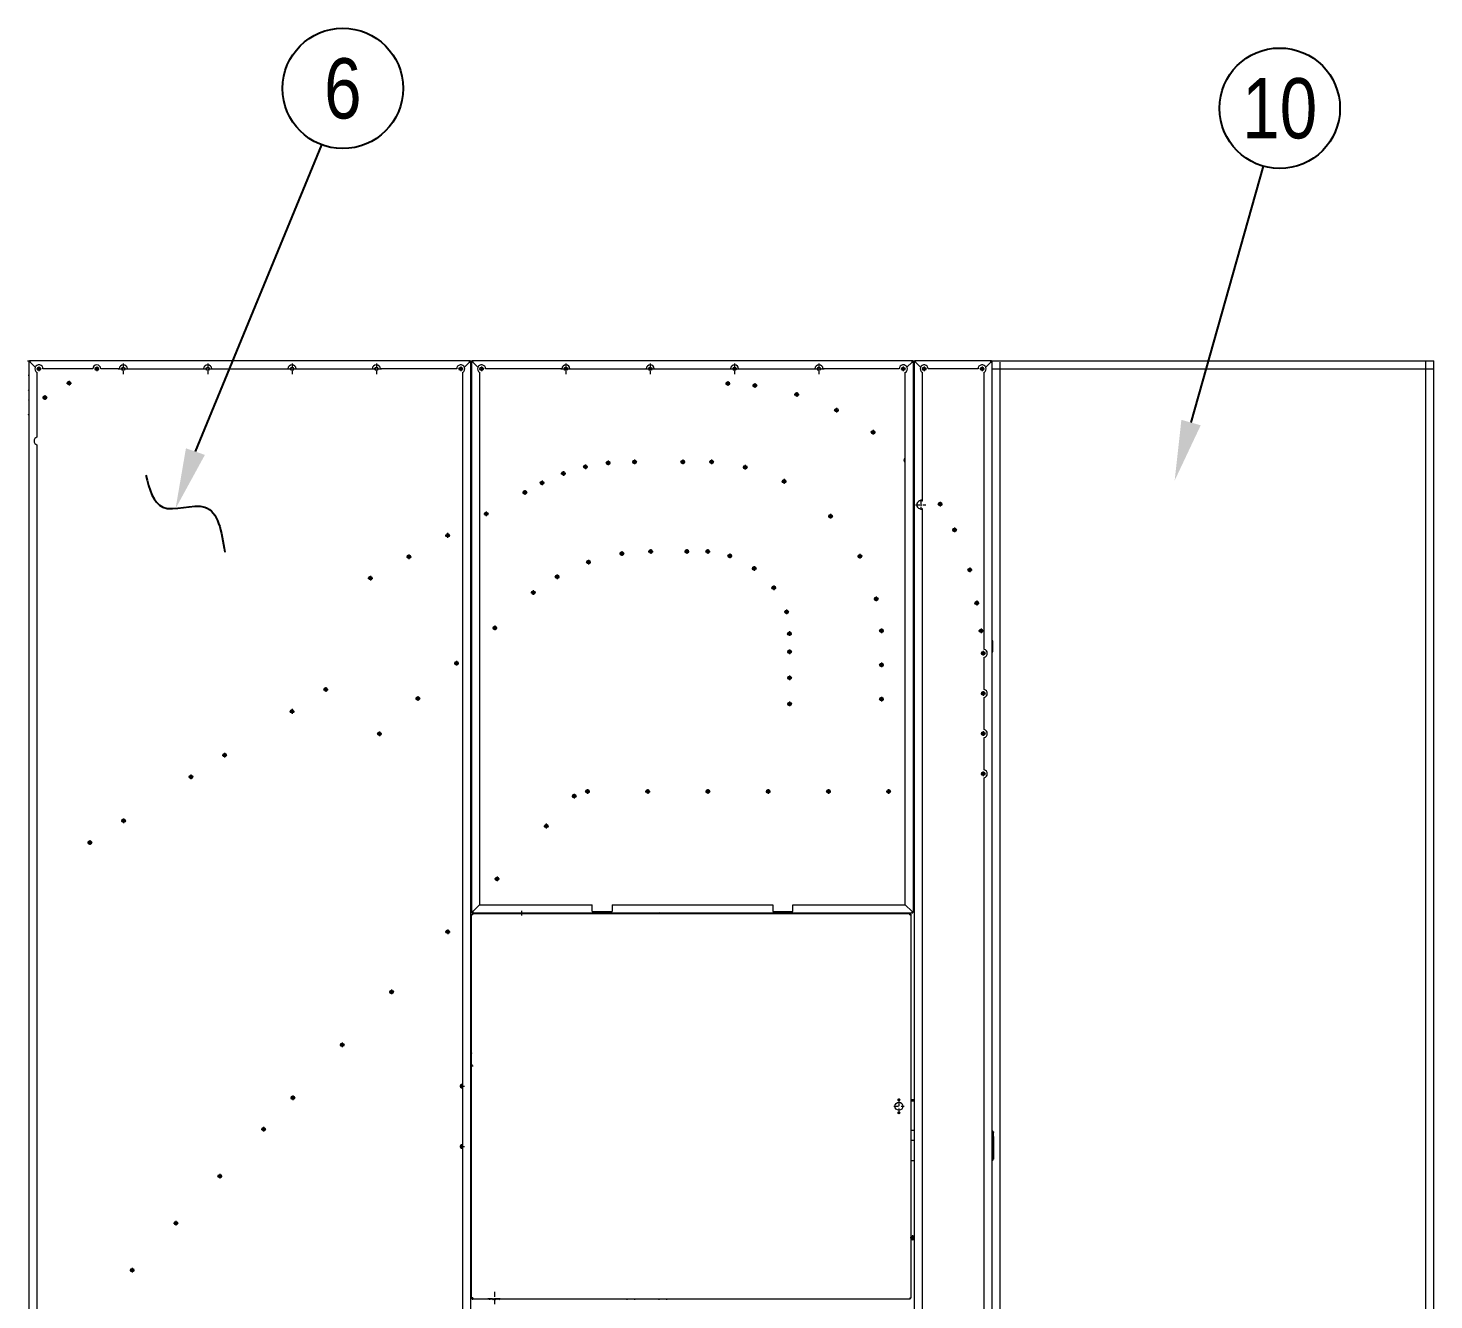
# Model space of a CAD drawing. Header units: millimetres. Extents: x -17070 to 37126, y -291348 to 36053.
# Drawn here: x 20812 to 24312, y 23702 to 26868 of the extents above; entities that cross this region are included whole.
import ezdxf
from ezdxf.enums import TextEntityAlignment as Align

# ---------------------------------------------------------------- set-up
doc = ezdxf.new("R2010")
doc.units = ezdxf.units.MM
doc.linetypes.add('DASHDOT', pattern=[18.5, 12, -3, 0.5, -3])
doc.layers.add('냉각탑_dim', color=1, linetype='Continuous')
doc.layers.add('냉각탑_text', color=3, linetype='Continuous')
doc.styles.get("Standard").update_dxf_attribs({"font": 'arial.ttf'})

# ---------------------------------------------------------------- blocks, each defined once
blk = doc.blocks.new('1')
at = {"color": 7, "lineweight": 20, "ltscale": 0.132499}
blk.add_line((20810.3, 26040.1), (20815.6, 26040.1), dxfattribs=at)
at = {"color": 7, "lineweight": 20, "ltscale": 0.0375}
for p, q in [((20817.1, 26040.1), (20815.6, 26040.1)), ((21912.4, 26040.1), (21910.9, 26040.1)), ((21919.1, 26040.1), (21917.6, 26040.1)), ((23014.4, 26040.1), (23012.9, 26040.1)), ((23021.1, 26040.1), (23019.6, 26040.1)), ((23210.4, 26040.1), (23208.9, 26040.1)), ((20814, 26038.5), (20814, 26037)), ((20815.6, 26037), (20815.6, 26038.5)), ((20815.6, 26038.5), (20817.1, 26038.5)), ((20817.1, 26037), (20817.1, 26038.5)), ((21910.9, 26038.5), (21912.4, 26038.5)), ((21912.4, 26038.5), (21912.4, 26037)), ((21914, 26037), (21914, 26038.5)), ((21916, 26038.5), (21916, 26037)), ((21917.6, 26037), (21917.6, 26038.5)), ((21917.6, 26038.5), (21919.1, 26038.5)), ((21919.1, 26037), (21919.1, 26038.5)), ((23012.9, 26038.5), (23014.4, 26038.5)), ((23014.4, 26038.5), (23014.4, 26037)), ((23016, 26037), (23016, 26038.5)), ((23018, 26038.5), (23018, 26037)), ((23019.6, 26037), (23019.6, 26038.5)), ((23019.6, 26038.5), (23021.1, 26038.5)), ((23021.1, 26037), (23021.1, 26038.5)), ((23208.9, 26038.5), (23210.4, 26038.5)), ((23210.4, 26038.5), (23210.4, 26037)), ((23212, 26037), (23212, 26038.5)), ((21916, 24669.2), (21916, 24667.7)), ((21916, 24662.5), (21916, 24661)), ((21919.1, 24669.2), (21917.6, 24669.2)), ((21917.6, 24667.7), (21917.6, 24669.2)), ((21919.1, 24667.7), (21917.6, 24667.7)), ((21917.6, 24666.1), (21919.1, 24666.1)), ((21917.6, 24664.1), (21919.1, 24664.1)), ((21917.6, 24662.5), (21917.6, 24661)), ((21917.6, 24662.5), (21919.1, 24662.5)), ((21919.1, 24669.2), (21919.1, 24667.7)), ((23008.4, 24664.1), (23006.9, 24664.1)), ((23008.4, 24662.5), (23006.9, 24662.5)), ((23008.4, 24662.5), (23008.4, 24661)), ((23010, 24662.5), (23010, 24661)), ((23012.9, 24669.2), (23014.4, 24669.2)), ((23014.4, 24667.7), (23012.9, 24667.7)), ((23012.9, 24666.1), (23014.4, 24666.1)), ((23014.4, 24669.2), (23014.4, 24667.7)), ((23016, 24667.7), (23016, 24669.2)), ((21916, 23705.7), (21916, 23707.2)), ((21917.6, 23705.7), (21917.6, 23707.2)), ((21917.6, 23705.7), (21919.1, 23705.7)), ((21917.6, 23704.1), (21919.1, 23704.1)), ((23008.4, 23705.7), (23006.9, 23705.7)), ((23008.4, 23704.1), (23006.9, 23704.1)), ((23008.4, 23705.7), (23008.4, 23707.2)), ((23010, 23705.7), (23010, 23707.2))]:
    blk.add_line(p, q, dxfattribs=at)
at = {"color": 7, "lineweight": 20, "ltscale": 0.04}
for p, q in [((20815.6, 26040.1), (20815.6, 26038.5)), ((20817.1, 26040.1), (20817.1, 26038.5)), ((21910.9, 26040.1), (21910.9, 26038.5)), ((21912.4, 26040.1), (21912.4, 26038.5)), ((21917.6, 26040.1), (21917.6, 26038.5)), ((21919.1, 26040.1), (21919.1, 26038.5)), ((23012.9, 26040.1), (23012.9, 26038.5)), ((23014.4, 26040.1), (23014.4, 26038.5)), ((23019.6, 26040.1), (23019.6, 26038.5)), ((23021.1, 26040.1), (23021.1, 26038.5)), ((23208.9, 26040.1), (23208.9, 26038.5)), ((23210.4, 26040.1), (23210.4, 26038.5)), ((20814, 26038.5), (20815.6, 26038.5)), ((20814, 26037), (20815.6, 26037)), ((21914, 26038.5), (21912.4, 26038.5)), ((21914, 26037), (21912.4, 26037)), ((21916, 26038.5), (21917.6, 26038.5)), ((21916, 26037), (21917.6, 26037)), ((23016, 26038.5), (23014.4, 26038.5)), ((23016, 26037), (23014.4, 26037)), ((23018, 26038.5), (23019.6, 26038.5)), ((23018, 26037), (23019.6, 26037)), ((23212, 26038.5), (23210.4, 26038.5)), ((23212, 26037), (23210.4, 26037)), ((23212, 25315.6), (23213.6, 25315.6)), ((21916, 24669.2), (21917.6, 24669.2)), ((21916, 24667.7), (21917.6, 24667.7)), ((21916, 24662.5), (21917.6, 24662.5)), ((21917.6, 24666.1), (21917.6, 24667.7)), ((21917.6, 24664.1), (21917.6, 24662.5)), ((21919.1, 24666.1), (21919.1, 24667.7)), ((23008.4, 24664.1), (23008.4, 24662.5)), ((23010, 24662.5), (23008.4, 24662.5)), ((23012.9, 24666.1), (23012.9, 24667.7)), ((23016, 24669.2), (23014.4, 24669.2)), ((23016, 24667.7), (23014.4, 24667.7)), ((23014.4, 24666.1), (23014.4, 24667.7)), ((21916, 23705.7), (21917.6, 23705.7)), ((21917.6, 23704.1), (21917.6, 23705.7)), ((23008.4, 23704.1), (23008.4, 23705.7)), ((23010, 23705.7), (23008.4, 23705.7))]:
    blk.add_line(p, q, dxfattribs=at)
at = {"color": 7, "lineweight": 20}
for p, q in [((21910.9, 26040.1), (20817.1, 26040.1)), ((23012.9, 26040.1), (21919.1, 26040.1)), ((23208.9, 26040.1), (23021.1, 26040.1)), ((20814, 26037), (20814, 22995.2)), ((20834, 26011.5), (20834, 25850.2)), ((20973, 26020.1), (20849, 26020.1)), ((21039, 26020.1), (20993, 26020.1)), ((21059, 26020.1), (21249, 26020.1)), ((21269, 26020.1), (21459, 26020.1)), ((21479, 26020.1), (21669, 26020.1)), ((21879, 26020.1), (21689, 26020.1)), ((21894, 23012.1), (21894, 26011.5)), ((21914, 22995.2), (21914, 26037)), ((21916, 26037), (21916, 24669.2)), ((21936, 26011.5), (21936, 24686.1)), ((22141, 26020.1), (21951, 26020.1)), ((22161, 26020.1), (22351, 26020.1)), ((22371, 26020.1), (22561, 26020.1)), ((22581, 26020.1), (22771, 26020.1)), ((22981, 26020.1), (22791, 26020.1)), ((22996, 24686.1), (22996, 26011.5)), ((23016, 24669.2), (23016, 26037)), ((23018, 26037), (23018, 22995.2)), ((23038, 26011.5), (23038, 25691)), ((23177, 26020.1), (23053, 26020.1)), ((23192, 25321.8), (23192, 26011.5)), ((23212, 22995.2), (23212, 26037)), ((23232, 22995.2), (23232, 26037)), ((20834, 25831.1), (20834, 23515)), ((23038, 25672.4), (23038, 23012.1)), ((23213.6, 25315.6), (23213.6, 25342.5)), ((23192, 25221.8), (23192, 25302.2)), ((23192, 25121.8), (23192, 25202.2)), ((23192, 25021.8), (23192, 25102.2)), ((23192, 23012.1), (23192, 25002.2)), ((21936, 24686.1), (21919.1, 24669.2)), ((21919.1, 24669.2), (21936, 24686.1)), ((21936, 24686.1), (22216, 24686.1)), ((22266, 24686.1), (22666, 24686.1)), ((22716, 24686.1), (22996, 24686.1)), ((23012.9, 24669.2), (22996, 24686.1)), ((22996, 24686.1), (23012.9, 24669.2)), ((21916, 23707.2), (21916, 24661)), ((21919.1, 24666.1), (23012.9, 24666.1)), ((21919.1, 24664.1), (23006.9, 24664.1)), ((22216, 24669.2), (22266, 24669.2)), ((22666, 24669.2), (22716, 24669.2)), ((23010, 24661), (23010, 23707.2)), ((21916, 24338), (21916, 24431)), ((23212.1, 24120.7), (23212.1, 24052.1)), ((23215.3, 24108.9), (23215.3, 24063.9)), ((21916, 23908), (21916, 24001)), ((23006.9, 23704.1), (21919.1, 23704.1))]:
    blk.add_line(p, q, dxfattribs=at)
at = {"color": 7, "lineweight": 20, "ltscale": 0.0775}
for p, q in [((21910.9, 26037), (21910.9, 26040.1)), ((23012.9, 26037), (23012.9, 26040.1)), ((23208.9, 26037), (23208.9, 26040.1)), ((20817.1, 26037), (20814, 26037)), ((21910.9, 26037), (21914, 26037)), ((21919.1, 26037), (21916, 26037)), ((23012.9, 26037), (23016, 26037)), ((23021.1, 26037), (23018, 26037)), ((23208.9, 26037), (23212, 26037)), ((21919.1, 24661), (21916, 24661)), ((21919.1, 24661), (21919.1, 24664.1)), ((23006.9, 24661), (23006.9, 24664.1)), ((23006.9, 24661), (23010, 24661)), ((23012.9, 24669.2), (23012.9, 24666.1)), ((21919.1, 23707.2), (21916, 23707.2)), ((21919.1, 23707.2), (21919.1, 23704.1)), ((23006.9, 23707.2), (23006.9, 23704.1)), ((23006.9, 23707.2), (23010, 23707.2))]:
    blk.add_line(p, q, dxfattribs=at)
at = {"color": 7, "lineweight": 20, "ltscale": 0.129999}
for p, q in [((21912.4, 26040.1), (21917.6, 26040.1)), ((23014.4, 26040.1), (23019.6, 26040.1))]:
    blk.add_line(p, q, dxfattribs=at)
at = {"color": 0, "lineweight": 20}
for p, q in [((23212, 26040.1), (24312, 26040.1)), ((23212, 26038.5), (23212, 26040.1)), ((24292, 22840.1), (24292, 26040.1)), ((24312, 22840.1), (24312, 26040.1)), ((23212, 26020.1), (24312, 26020.1))]:
    blk.add_line(p, q, dxfattribs=at)
at = {"color": 7, "lineweight": 20, "ltscale": 0.45204}
for p, q in [((20829.8, 26024.2), (20817.1, 26037)), ((20829.8, 26024.2), (20817.1, 26037)), ((21898.1, 26024.2), (21910.9, 26037)), ((21898.1, 26024.2), (21910.9, 26037)), ((21931.8, 26024.2), (21919.1, 26037)), ((21931.8, 26024.2), (21919.1, 26037)), ((23000.1, 26024.2), (23012.9, 26037)), ((23000.1, 26024.2), (23012.9, 26037)), ((23033.8, 26024.2), (23021.1, 26037)), ((23033.8, 26024.2), (23021.1, 26037)), ((23196.1, 26024.2), (23208.9, 26037)), ((23196.1, 26024.2), (23208.9, 26037))]:
    blk.add_line(p, q, dxfattribs=at)
at = {"color": 7, "linetype": 'DASHDOT', "lineweight": 20, "ltscale": 0.292499}
for p, q in [((20833.1, 26020.1), (20844.8, 26020.1)), ((20977.1, 26020.1), (20988.8, 26020.1)), ((21883.1, 26020.1), (21894.8, 26020.1)), ((21935.1, 26020.1), (21946.8, 26020.1)), ((22985.1, 26020.1), (22996.8, 26020.1)), ((23037.1, 26020.1), (23048.8, 26020.1)), ((23181.1, 26020.1), (23192.8, 26020.1)), ((20907.9, 25984.7), (20919.6, 25984.7)), ((20913.8, 25990.5), (20913.8, 25978.8)), ((22548.3, 25983.6), (22560, 25983.6)), ((22554.1, 25989.4), (22554.1, 25977.7)), ((22615.5, 25978.7), (22627.2, 25978.7)), ((22621.4, 25984.6), (22621.4, 25972.9)), ((22719.6, 25956.4), (22731.3, 25956.4)), ((22725.5, 25962.3), (22725.5, 25950.6)), ((22818.6, 25917.2), (22830.3, 25917.2)), ((22824.5, 25923), (22824.5, 25911.3)), ((22915.7, 25868), (22915.7, 25856.3)), ((22909.8, 25862.1), (22921.5, 25862.1)), ((22144.6, 25765.7), (22144.6, 25754)), ((22193.5, 25776.4), (22205.2, 25776.4)), ((22199.4, 25782.3), (22199.4, 25770.6)), ((22250.1, 25786), (22261.8, 25786)), ((22256, 25791.9), (22256, 25780.2)), ((22315.9, 25788.4), (22327.6, 25788.4)), ((22321.8, 25794.3), (22321.8, 25782.6)), ((22435.9, 25788.4), (22447.6, 25788.4)), ((22441.8, 25794.3), (22441.8, 25782.6)), ((22507.9, 25788.4), (22519.6, 25788.4)), ((22513.8, 25794.3), (22513.8, 25782.6)), ((22591.6, 25775.2), (22603.3, 25775.2)), ((22597.5, 25781.1), (22597.5, 25769.4)), ((22085.6, 25736), (22097.3, 25736)), ((22091.5, 25741.9), (22091.5, 25730.2)), ((22688.3, 25740), (22700, 25740)), ((22694.2, 25745.9), (22694.2, 25734.2)), ((22043, 25712.4), (22054.7, 25712.4)), ((22048.9, 25718.3), (22048.9, 25706.6)), ((21946.8, 25659.1), (21958.5, 25659.1)), ((23076.8, 25683.3), (23088.5, 25683.3)), ((23082.6, 25689.2), (23082.6, 25677.5)), ((22803.9, 25653.1), (22815.6, 25653.1)), ((23118.5, 25624.9), (23118.5, 25613.2)), ((21850.6, 25605.6), (21862.3, 25605.6)), ((23112.6, 25619.1), (23124.3, 25619.1)), ((21754.1, 25552.5), (21765.8, 25552.5)), ((21760, 25558.3), (21760, 25546.6)), ((22284.4, 25560.3), (22296.1, 25560.3)), ((22290.3, 25566.2), (22290.3, 25554.5)), ((22356.1, 25565.5), (22367.8, 25565.5)), ((22362, 25571.4), (22362, 25559.7)), ((22446.1, 25565.5), (22457.8, 25565.5)), ((22452, 25571.4), (22452, 25559.7)), ((22498.1, 25565.5), (22509.8, 25565.5)), ((22504, 25571.4), (22504, 25559.7)), ((22552.9, 25554.4), (22564.6, 25554.4)), ((22558.8, 25560.3), (22558.8, 25548.6)), ((22877, 25553.4), (22888.7, 25553.4)), ((22882.9, 25559.3), (22882.9, 25547.6)), ((22201.1, 25539), (22212.8, 25539)), ((22207, 25544.9), (22207, 25533.2)), ((22613.8, 25523.3), (22625.5, 25523.3)), ((22619.7, 25529.2), (22619.7, 25517.5)), ((23150.5, 25519.6), (23162.2, 25519.6)), ((23156.3, 25525.4), (23156.3, 25513.7)), ((21658.1, 25499.1), (21669.8, 25499.1)), ((22123, 25502.5), (22134.7, 25502.5)), ((22128.9, 25508.4), (22128.9, 25496.7)), ((22668.5, 25481.1), (22668.5, 25469.4)), ((22063.8, 25462.9), (22075.5, 25462.9)), ((22069.7, 25468.8), (22069.7, 25457.1)), ((22662.6, 25475.2), (22674.3, 25475.2)), ((22917.6, 25447.4), (22929.3, 25447.4)), ((22923.5, 25453.3), (22923.5, 25441.6)), ((22694.6, 25414.9), (22706.3, 25414.9)), ((22700.5, 25420.8), (22700.5, 25409.1)), ((23168, 25437.1), (23179.7, 25437.1)), ((21968.1, 25375), (21979.8, 25375)), ((21974, 25380.9), (21974, 25369.2)), ((22701.6, 25360.8), (22713.3, 25360.8)), ((22707.5, 25366.7), (22707.5, 25355)), ((22930.5, 25368), (22942.2, 25368)), ((22936.4, 25373.9), (22936.4, 25362.2)), ((23178.5, 25367.9), (23190.2, 25367.9)), ((22701.8, 25315.8), (22713.5, 25315.8)), ((22707.7, 25321.7), (22707.7, 25310)), ((23184.1, 25312), (23195.8, 25312)), ((23190, 25317.9), (23190, 25306.2)), ((21872.6, 25287.2), (21884.3, 25287.2)), ((21878.5, 25293.1), (21878.5, 25281.4)), ((22930.5, 25283), (22942.2, 25283)), ((22936.4, 25288.9), (22936.4, 25277.2)), ((22701.8, 25250.8), (22713.5, 25250.8)), ((22707.7, 25256.7), (22707.7, 25245)), ((21552.9, 25227.8), (21552.9, 25216.1)), ((21782.5, 25205.3), (21782.5, 25193.6)), ((22936.4, 25203.9), (22936.4, 25192.2)), ((23184.1, 25212), (23195.8, 25212)), ((23190, 25217.9), (23190, 25206.2)), ((21469, 25173.3), (21469, 25161.6)), ((21776.6, 25199.4), (21788.3, 25199.4)), ((22701.8, 25185.8), (22713.5, 25185.8)), ((22707.7, 25191.7), (22707.7, 25180)), ((22930.5, 25198), (22942.2, 25198)), ((21680.6, 25111.6), (21692.3, 25111.6)), ((21686.5, 25117.4), (21686.5, 25105.7)), ((23184.1, 25112), (23195.8, 25112)), ((23190, 25117.9), (23190, 25106.2)), ((21301.3, 25064.4), (21301.3, 25052.7)), ((21295.4, 25058.5), (21307.1, 25058.5)), ((21211.6, 25004), (21223.3, 25004)), ((23184.1, 25012), (23195.8, 25012)), ((23190, 25017.9), (23190, 25006.2)), ((22165.8, 24956.5), (22177.5, 24956.5)), ((22171.7, 24962.4), (22171.7, 24950.7)), ((22198.6, 24968.1), (22210.3, 24968.1)), ((22348.6, 24968.1), (22360.3, 24968.1)), ((22498.6, 24968.1), (22510.3, 24968.1)), ((22648.6, 24968.1), (22660.3, 24968.1)), ((22798.6, 24968.1), (22810.3, 24968.1)), ((22948.6, 24968.1), (22960.3, 24968.1)), ((21043.8, 24895.1), (21055.5, 24895.1)), ((21049.7, 24901), (21049.7, 24889.3)), ((22102.1, 24887.8), (22102.1, 24876.1)), ((20960, 24840.7), (20971.7, 24840.7)), ((20965.8, 24846.5), (20965.8, 24834.8)), ((21973.5, 24750.3), (21985.2, 24750.3)), ((22034.2, 24665.1), (22045.9, 24665.1)), ((22040.1, 24671), (22040.1, 24659.3)), ((21856.6, 24624.5), (21856.6, 24612.8)), ((21710.9, 24468.7), (21722.6, 24468.7)), ((21588.2, 24337.1), (21599.9, 24337.1)), ((21594, 24342.9), (21594, 24331.2)), ((21886.5, 24234.1), (21898.2, 24234.1)), ((21892.4, 24240), (21892.4, 24228.3)), ((21471.3, 24211.3), (21471.3, 24199.6)), ((21398.3, 24133), (21398.3, 24121.3)), ((21886.5, 24084.1), (21898.2, 24084.1)), ((21892.4, 24090), (21892.4, 24078.3)), ((21283.3, 24010.1), (21295, 24010.1)), ((21289.2, 24016), (21289.2, 24004.3)), ((21174.2, 23893.1), (21185.9, 23893.1)), ((21180.1, 23899), (21180.1, 23887.3)), ((23008, 23857.7), (23019.7, 23857.7)), ((23013.9, 23863.6), (23013.9, 23851.9)), ((21065.1, 23776.1), (21076.8, 23776.1)), ((21071, 23782), (21071, 23770.3))]:
    blk.add_line(p, q, dxfattribs=at)
at = {"color": 7, "linetype": 'DASHDOT', "lineweight": 20, "ltscale": 0.292505}
for p, q in [((20839, 26026), (20839, 26014.3)), ((20983, 26026), (20983, 26014.3)), ((21889, 26026), (21889, 26014.3)), ((21941, 26026), (21941, 26014.3)), ((22991, 26026), (22991, 26014.3)), ((23043, 26026), (23043, 26014.3)), ((23187, 26026), (23187, 26014.3)), ((20853.7, 25954.5), (20853.7, 25942.8)), ((22138.7, 25759.8), (22150.4, 25759.8)), ((21952.7, 25665), (21952.7, 25653.3)), ((22809.8, 25659), (22809.8, 25647.3)), ((21856.5, 25611.5), (21856.5, 25599.8)), ((21664, 25505), (21664, 25493.3)), ((23173.8, 25443), (23173.8, 25431.3)), ((23184.4, 25373.8), (23184.4, 25362.1)), ((21217.4, 25009.9), (21217.4, 24998.2)), ((22204.5, 24974), (22204.5, 24962.3)), ((22354.5, 24974), (22354.5, 24962.3)), ((22504.5, 24974), (22504.5, 24962.3)), ((22654.5, 24974), (22654.5, 24962.3)), ((22804.5, 24974), (22804.5, 24962.3)), ((22954.5, 24974), (22954.5, 24962.3)), ((22096.2, 24881.9), (22107.9, 24881.9)), ((21850.7, 24618.6), (21862.4, 24618.6))]:
    blk.add_line(p, q, dxfattribs=at)
at = {"color": 7, "linetype": 'DASHDOT', "lineweight": 20}
for p, q in [((21036, 26020.1), (21062, 26020.1)), ((21049, 26033.1), (21049, 26007.1)), ((21246, 26020.1), (21272, 26020.1)), ((21259, 26033.1), (21259, 26007.1)), ((21456, 26020.1), (21482, 26020.1)), ((21469, 26033.1), (21469, 26007.1)), ((21666, 26020.1), (21692, 26020.1)), ((21679, 26033.1), (21679, 26007.1)), ((22138, 26020.1), (22164, 26020.1)), ((22151, 26033.1), (22151, 26007.1)), ((22348, 26020.1), (22374, 26020.1)), ((22361, 26033.1), (22361, 26007.1)), ((22558, 26020.1), (22584, 26020.1)), ((22571, 26033.1), (22571, 26007.1)), ((22768, 26020.1), (22794, 26020.1)), ((22781, 26033.1), (22781, 26007.1)), ((23034.3, 25694.7), (23034.3, 25668.7)), ((23021.3, 25681.7), (23047.3, 25681.7)), ((22980, 24197.1), (22980, 24171.1)), ((22967, 24184.1), (22993, 24184.1)), ((21956.5, 23705.6), (21989, 23705.6)), ((21972.8, 23721.8), (21972.8, 23689.3))]:
    blk.add_line(p, q, dxfattribs=at)
at = {"color": 7, "lineweight": 20, "ltscale": 0.141421}
for p, q in [((22148.1, 26021.1), (22153.8, 26021.1)), ((22358.1, 26021.1), (22363.8, 26021.1))]:
    blk.add_line(p, q, dxfattribs=at)
at = {"color": 7, "lineweight": 20, "ltscale": 0.10198}
blk.add_line((22568.8, 26022.2), (22568.8, 26018.1), dxfattribs=at)
at = {"color": 7, "lineweight": 20, "ltscale": 0.149666}
blk.add_line((22570.8, 26023.1), (22570.8, 26017.1), dxfattribs=at)
at = {"color": 7, "lineweight": 20, "ltscale": 0.05}
for p, q in [((20814, 26003.2), (20812, 26003.2)), ((20814, 26003.2), (20812, 26003.2)), ((21914, 25998.6), (21916, 25998.6)), ((21914, 25998.6), (21916, 25998.6)), ((21916, 25995), (21914, 25995)), ((23016, 26000.1), (23018, 26000.1)), ((23016, 25185.3), (23018, 25185.3)), ((23018, 25039.1), (23016, 25039.1)), ((23016, 24990.7), (23018, 24990.7)), ((23016, 24989.1), (23018, 24989.1)), ((23016, 24947.1), (23018, 24947.1)), ((23016, 24947.1), (23018, 24947.1)), ((23016, 24933.7), (23018, 24933.7)), ((23018, 24920.3), (23016, 24920.3)), ((23018, 24918.7), (23016, 24918.7)), ((23016, 24833.7), (23018, 24833.7)), ((23018, 24820.3), (23016, 24820.3)), ((23018, 24818.7), (23016, 24818.7)), ((23018, 24817.1), (23016, 24817.1)), ((23018, 24814.1), (23016, 24814.1)), ((23018, 24799.1), (23016, 24799.1)), ((23018, 24729.1), (23016, 24729.1)), ((23016, 24714.1), (23018, 24714.1)), ((21916, 24123.9), (21914, 24123.9)), ((21916, 24098.9), (21914, 24098.9)), ((21914, 24048.9), (21916, 24048.9)), ((22302.2, 23704.1), (22302.2, 23702.1)), ((22322.2, 23702.1), (22322.2, 23704.1)), ((22382.2, 23704.1), (22382.2, 23702.1)), ((22402.2, 23702.1), (22402.2, 23704.1))]:
    blk.add_line(p, q, dxfattribs=at)
at = {"color": 7, "lineweight": 20, "ltscale": 0.049991}
blk.add_line((21916, 25993.4), (21914, 25993.4), dxfattribs=at)
at = {"color": 7, "lineweight": 20, "ltscale": 0.05832}
for p, q in [((20812, 25966.3), (20814, 25967.5)), ((20814, 25942.3), (20812, 25941.1)), ((20812, 25906.1), (20814, 25907.3))]:
    blk.add_line(p, q, dxfattribs=at)
at = {"color": 7, "linetype": 'DASHDOT', "lineweight": 20, "ltscale": 0.292502}
for p, q in [((20847.9, 25948.6), (20859.6, 25948.6)), ((21547, 25221.9), (21558.7, 25221.9)), ((21463.2, 25167.4), (21474.9, 25167.4)), ((21979.4, 24756.2), (21979.4, 24744.5)), ((21716.8, 24474.6), (21716.8, 24462.9)), ((21465.4, 24205.4), (21477.1, 24205.4)), ((21392.4, 24127.1), (21404.1, 24127.1))]:
    blk.add_line(p, q, dxfattribs=at)
at = {"color": 7, "lineweight": 20, "ltscale": 0.068642}
for p, q in [((23016, 25801.9), (23018, 25800)), ((23018, 25745.1), (23016, 25747)), ((23016, 25747), (23018, 25745.1))]:
    blk.add_line(p, q, dxfattribs=at)
at = {"color": 7, "linetype": 'DASHDOT', "lineweight": 20, "ltscale": 0.195001}
for p, q in [((22144.6, 25763.8), (22144.6, 25756)), ((22195.5, 25776.5), (22203.3, 25776.5)), ((22199.4, 25780.4), (22199.4, 25772.6)), ((22252.1, 25786.1), (22259.9, 25786.1)), ((22317.8, 25788.4), (22325.6, 25788.4)), ((22321.7, 25792.3), (22321.7, 25784.5)), ((22437.8, 25788.4), (22445.6, 25788.4)), ((22441.7, 25792.3), (22441.7, 25784.5)), ((22509.8, 25788.4), (22517.6, 25788.4)), ((22513.7, 25792.3), (22513.7, 25784.5)), ((22593.6, 25775.2), (22601.4, 25775.2)), ((22597.5, 25779.1), (22597.5, 25771.3)), ((22087.6, 25736), (22095.4, 25736)), ((22091.5, 25739.9), (22091.5, 25732.1)), ((22140.7, 25759.9), (22148.5, 25759.9)), ((22690.3, 25740.1), (22698.1, 25740.1)), ((22694.2, 25744), (22694.2, 25736.2)), ((22045, 25712.5), (22052.8, 25712.5)), ((21948.8, 25659.1), (21956.6, 25659.1)), ((21952.7, 25663), (21952.7, 25655.2)), ((22809.7, 25657), (22809.7, 25649.2)), ((22805.8, 25653.1), (22813.6, 25653.1)), ((21856.5, 25609.7), (21856.5, 25601.9)), ((21756.4, 25552.5), (21764.2, 25552.5)), ((21760.3, 25556.4), (21760.3, 25548.6)), ((22286, 25560.4), (22293.8, 25560.4)), ((22289.9, 25564.3), (22289.9, 25556.5)), ((22357.6, 25565.6), (22365.4, 25565.6)), ((22361.5, 25569.5), (22361.5, 25561.7)), ((22447.6, 25565.6), (22455.4, 25565.6)), ((22451.5, 25569.5), (22451.5, 25561.7)), ((22499.6, 25565.6), (22507.4, 25565.6)), ((22503.5, 25569.5), (22503.5, 25561.7)), ((22554.5, 25554.4), (22562.3, 25554.4)), ((22558.4, 25558.3), (22558.4, 25550.5)), ((22879, 25553.5), (22886.8, 25553.5)), ((22882.9, 25557.4), (22882.9, 25549.6)), ((22202.5, 25539.1), (22210.3, 25539.1)), ((22206.4, 25543), (22206.4, 25535.2)), ((22615.5, 25523.3), (22623.3, 25523.3)), ((22619.4, 25527.2), (22619.4, 25519.4)), ((21660.2, 25499.1), (21668, 25499.1)), ((21664.1, 25503), (21664.1, 25495.2)), ((22124.7, 25502.5), (22132.5, 25502.5)), ((22066, 25462.9), (22073.8, 25462.9)), ((22069.9, 25466.8), (22069.9, 25459)), ((22664.3, 25475.3), (22672.1, 25475.3)), ((22668.2, 25479.2), (22668.2, 25471.4)), ((22923.5, 25451.4), (22923.5, 25443.6)), ((22696.1, 25414.9), (22703.9, 25414.9)), ((22700, 25418.8), (22700, 25411)), ((21970.1, 25375.1), (21977.9, 25375.1)), ((21974, 25379), (21974, 25371.2)), ((22703.2, 25360.8), (22711, 25360.8)), ((22707.1, 25364.7), (22707.1, 25356.9)), ((22932.5, 25368), (22940.3, 25368)), ((22936.4, 25371.9), (22936.4, 25364.1)), ((22707.4, 25319.7), (22707.4, 25311.9)), ((21878.2, 25291.1), (21878.2, 25283.3)), ((22932.5, 25283), (22940.3, 25283)), ((22936.4, 25286.9), (22936.4, 25279.1)), ((22707.4, 25254.7), (22707.4, 25246.9)), ((21782.3, 25203.3), (21782.3, 25195.5)), ((22936.4, 25201.9), (22936.4, 25194.1)), ((21778.4, 25199.4), (21786.2, 25199.4)), ((22707.4, 25189.7), (22707.4, 25181.9)), ((22932.5, 25198), (22940.3, 25198)), ((21682.6, 25111.6), (21690.4, 25111.6)), ((21686.5, 25115.5), (21686.5, 25107.7)), ((22167.8, 24956.5), (22175.6, 24956.5)), ((22171.7, 24960.4), (22171.7, 24952.6)), ((22200.5, 24968.1), (22208.3, 24968.1)), ((22350.5, 24968.1), (22358.3, 24968.1)), ((22500.5, 24968.1), (22508.3, 24968.1)), ((22650.5, 24968.1), (22658.3, 24968.1)), ((22800.5, 24968.1), (22808.3, 24968.1)), ((22950.5, 24968.1), (22958.3, 24968.1)), ((22098.2, 24881.9), (22106, 24881.9)), ((21975.4, 24750.3), (21983.2, 24750.3)), ((21979.3, 24754.2), (21979.3, 24746.4)), ((22040.1, 24669), (22040.1, 24661.2)), ((21852.7, 24618.6), (21860.5, 24618.6)), ((21856.6, 24622.5), (21856.6, 24614.7)), ((21716.8, 24472.6), (21716.8, 24464.8)), ((21467.4, 24205.4), (21475.2, 24205.4)), ((21471.3, 24209.3), (21471.3, 24201.5)), ((23010, 23856.1), (23017.8, 23856.1)), ((23013.9, 23860), (23013.9, 23852.2)), ((21067, 23776.1), (21074.8, 23776.1))]:
    blk.add_line(p, q, dxfattribs=at)
at = {"color": 7, "linetype": 'DASHDOT', "lineweight": 20, "ltscale": 0.194995}
for p, q in [((22256, 25790), (22256, 25782.2)), ((22048.9, 25716.4), (22048.9, 25708.6)), ((21852.6, 25605.8), (21860.4, 25605.8)), ((22128.6, 25506.4), (22128.6, 25498.6)), ((22919.6, 25447.5), (22927.4, 25447.5)), ((22703.5, 25315.8), (22711.3, 25315.8)), ((21874.3, 25287.2), (21882.1, 25287.2)), ((22703.5, 25250.8), (22711.3, 25250.8)), ((22703.5, 25185.8), (22711.3, 25185.8)), ((22204.4, 24972), (22204.4, 24964.2)), ((22354.4, 24972), (22354.4, 24964.2)), ((22504.4, 24972), (22504.4, 24964.2)), ((22654.4, 24972), (22654.4, 24964.2)), ((22804.4, 24972), (22804.4, 24964.2)), ((22954.4, 24972), (22954.4, 24964.2)), ((22102.1, 24885.8), (22102.1, 24878)), ((22036.2, 24665.1), (22044, 24665.1)), ((21712.9, 24468.7), (21720.7, 24468.7))]:
    blk.add_line(p, q, dxfattribs=at)
at = {"color": 7, "lineweight": 20, "ltscale": 0.057168}
for p, q in [((21916, 25661.6), (21914, 25660.5)), ((21916, 25615.9), (21914, 25614.8))]:
    blk.add_line(p, q, dxfattribs=at)
at = {"color": 7, "lineweight": 20, "ltscale": 0.067816}
blk.add_line((21914, 25347.1), (21916, 25349), dxfattribs=at)
at = {"color": 7, "lineweight": 20, "ltscale": 0.067817}
blk.add_line((21914, 25292.9), (21916, 25294.7), dxfattribs=at)
at = {"color": 7, "lineweight": 20, "ltscale": 0.148096}
blk.add_line((22704.4, 25185.3), (22710.3, 25185.3), dxfattribs=at)
at = {"color": 7, "lineweight": 20, "ltscale": 0.146137}
blk.add_line((22704.4, 25185.1), (22710.3, 25185.1), dxfattribs=at)
at = {"color": 7, "lineweight": 20, "ltscale": 0.073313}
blk.add_line((21916, 24713.1), (21914, 24711), dxfattribs=at)
at = {"color": 7, "lineweight": 20, "ltscale": 0.4225}
for p, q in [((22216, 24669.2), (22216, 24686.1)), ((22266, 24686.1), (22266, 24669.2)), ((22666, 24686.1), (22666, 24669.2)), ((22716, 24669.2), (22716, 24686.1))]:
    blk.add_line(p, q, dxfattribs=at)
at = {"color": 7, "lineweight": 20, "ltscale": 0.073314}
blk.add_line((21914, 24649.4), (21916, 24651.5), dxfattribs=at)
at = {"color": 7, "lineweight": 20, "ltscale": 0.068366}
blk.add_line((21927.7, 24664.1), (21929.6, 24666.1), dxfattribs=at)
at = {"color": 7, "lineweight": 20, "ltscale": 0.062607}
for p, q in [((21991.7, 24664.1), (21993.2, 24666.1)), ((22085.4, 24664.1), (22086.9, 24666.1)), ((22089.4, 24664.1), (22090.9, 24666.1))]:
    blk.add_line(p, q, dxfattribs=at)
at = {"color": 7, "lineweight": 20, "ltscale": 0.083082}
for p, q in [((21914, 24560.9), (21916, 24563.6)), ((21914, 24436.6), (21916, 24439.3)), ((21914, 24431.3), (21916, 24434))]:
    blk.add_line(p, q, dxfattribs=at)
at = {"color": 7, "linetype": 'DASHDOT', "lineweight": 20, "ltscale": 0.1625}
for p, q in [((21913.3, 24284.6), (21919.8, 24284.6)), ((21916.5, 24287.8), (21916.5, 24281.3))]:
    blk.add_line(p, q, dxfattribs=at)
at = {"color": 7, "linetype": 'DASHDOT', "lineweight": 20, "ltscale": 0.146246}
for p, q in [((22977, 24200.3), (22982.9, 24200.3)), ((22977, 24167.9), (22982.9, 24167.9))]:
    blk.add_line(p, q, dxfattribs=at)
at = {"color": 7, "lineweight": 20, "ltscale": 0.1125}
blk.add_line((22982.2, 24200.3), (22977.7, 24200.3), dxfattribs=at)
at = {"color": 7, "lineweight": 20, "ltscale": 0.07908}
blk.add_line((22981.5, 24198.7), (22978.4, 24198.7), dxfattribs=at)
blk.add_line((22981.5, 24198.7), (22978.4, 24198.7), dxfattribs=at)
at = {"color": 7, "linetype": 'DASHDOT', "lineweight": 20, "ltscale": 0.146249}
for p, q in [((22980, 24203.3), (22980, 24197.4)), ((22980, 24170.9), (22980, 24165))]:
    blk.add_line(p, q, dxfattribs=at)
at = {"color": 7, "lineweight": 20, "ltscale": 0.2}
for p, q in [((23018, 24200.3), (23010, 24200.3)), ((23018, 24198.7), (23010, 24198.7)), ((23018, 24198.7), (23010, 24198.7)), ((23018, 24197.1), (23010, 24197.1)), ((23018, 24123.9), (23010, 24123.9)), ((23018, 24098.9), (23010, 24098.9)), ((23010, 24048.9), (23018, 24048.9))]:
    blk.add_line(p, q, dxfattribs=at)
at = {"color": 7, "linetype": 'DASHDOT', "lineweight": 20, "ltscale": 0.194998}
for p, q in [((21394.4, 24127.2), (21402.2, 24127.2)), ((21398.3, 24131.1), (21398.3, 24123.3)), ((21285.3, 24010.2), (21293.1, 24010.2)), ((21289.2, 24014.1), (21289.2, 24006.3)), ((21176.1, 23893.1), (21183.9, 23893.1)), ((21180, 23897), (21180, 23889.2)), ((21070.9, 23780), (21070.9, 23772.2))]:
    blk.add_line(p, q, dxfattribs=at)
at = {"color": 7, "lineweight": 20, "ltscale": 0.002451}
for p, q in [((23212, 24123.9), (23212.1, 24123.9)), ((23212.1, 24048.9), (23212, 24048.9))]:
    blk.add_line(p, q, dxfattribs=at)
at = {"color": 7, "lineweight": 20, "ltscale": 0.002492}
for p, q in [((23212, 24120.7), (23212.1, 24120.7)), ((23212.1, 24052.1), (23212, 24052.1))]:
    blk.add_line(p, q, dxfattribs=at)
at = {"color": 7, "lineweight": 20, "ltscale": 0.01}
for p, q in [((23212.1, 24123.5), (23212.1, 24123.9)), ((23214.9, 24120.7), (23215.3, 24120.7)), ((23212.1, 24049.3), (23212.1, 24048.9)), ((23214.9, 24052.1), (23215.3, 24052.1))]:
    blk.add_line(p, q, dxfattribs=at)
at = {"color": 7, "lineweight": 20, "ltscale": 0.04835}
blk.add_line((23215.3, 24120.7), (23215.3, 24118.8), dxfattribs=at)
at = {"color": 7, "lineweight": 20, "ltscale": 0.245}
for p, q in [((23215.3, 24108.9), (23215.3, 24118.7)), ((23215.3, 24063.9), (23215.3, 24054.1))]:
    blk.add_line(p, q, dxfattribs=at)
at = {"color": 7, "lineweight": 20, "ltscale": 0.08}
for p, q in [((23215.3, 24108.9), (23212.1, 24108.9)), ((23215.3, 24063.9), (23212.1, 24063.9))]:
    blk.add_line(p, q, dxfattribs=at)
at = {"color": 7, "lineweight": 20, "ltscale": 0.048372}
blk.add_line((23215.3, 24054.1), (23215.3, 24052.1), dxfattribs=at)
at = {"color": 7, "lineweight": 20, "ltscale": 0.1}
for p, q in [((21916, 23822.4), (21914, 23825.8)), ((21916, 23816), (21914, 23819.4))]:
    blk.add_line(p, q, dxfattribs=at)
at = {"color": 7, "lineweight": 20, "ltscale": 0.057735}
for p, q in [((21981.7, 23702.1), (21980.5, 23704.1)), ((21985.4, 23702.1), (21984.2, 23704.1))]:
    blk.add_line(p, q, dxfattribs=at)
at = {"color": 7, "lineweight": 20}
for centre, radius in [((20839, 26020.1), 4.5), ((20839, 26020.1), 3), ((20983, 26020.1), 4.5), ((20983, 26020.1), 3), ((21049, 26020.1), 4.5), ((21049, 26020.1), 3), ((21259, 26020.1), 4.5), ((21259, 26020.1), 3), ((21469, 26020.1), 4.5), ((21469, 26020.1), 3), ((21679, 26020.1), 4.5), ((21679, 26020.1), 3), ((21889, 26020.1), 4.5), ((21889, 26020.1), 3), ((21941, 26020.1), 4.5), ((21941, 26020.1), 3), ((22151, 26020.1), 4.5), ((22151, 26020.1), 3), ((22361, 26020.1), 4.5), ((22361, 26020.1), 3), ((22571, 26020.1), 4.5), ((22571, 26020.1), 3), ((22781, 26020.1), 4.5), ((22781, 26020.1), 3), ((22991, 26020.1), 4.5), ((22991, 26020.1), 3), ((23043, 26020.1), 4.5), ((23043, 26020.1), 3), ((23187, 26020.1), 4.5), ((23187, 26020.1), 3), ((20913.8, 25984.7), 4.5), ((20913.8, 25984.7), 3), ((22554.1, 25983.6), 4.5), ((22554.1, 25983.6), 3), ((22621.4, 25978.7), 4.5), ((22621.4, 25978.7), 3), ((20853.7, 25948.6), 4.5), ((20853.7, 25948.6), 3), ((22725.5, 25956.4), 4.5), ((22725.5, 25956.4), 3), ((22824.5, 25917.2), 4.5), ((22824.5, 25917.2), 3), ((22915.7, 25862.1), 4.5), ((22915.7, 25862.1), 3), ((22144.6, 25759.8), 4.5), ((22144.6, 25759.9), 3), ((22199.4, 25776.4), 4.5), ((22199.4, 25776.5), 3), ((22256, 25786), 4.5), ((22256, 25786.1), 3), ((22321.8, 25788.4), 4.5), ((22321.7, 25788.4), 3), ((22441.8, 25788.4), 4.5), ((22441.7, 25788.4), 3), ((22513.8, 25788.4), 4.5), ((22513.7, 25788.4), 3), ((22597.5, 25775.2), 4.5), ((22597.5, 25775.2), 3), ((22091.5, 25736), 4.5), ((22091.5, 25736), 3), ((22694.2, 25740), 4.5), ((22694.2, 25740.1), 3), ((22048.9, 25712.4), 4.5), ((22048.9, 25712.5), 3), ((21952.7, 25659.1), 4.5), ((21952.7, 25659.1), 3), ((22809.8, 25653.1), 4.5), ((22809.7, 25653.1), 3), ((23082.6, 25683.3), 4.5), ((23082.6, 25683.3), 3), ((23118.5, 25619.1), 4.5), ((23118.5, 25619.1), 3), ((21856.5, 25605.6), 4.5), ((21856.5, 25605.8), 3), ((21760, 25552.5), 4.5), ((21760.3, 25552.5), 3), ((22290.3, 25560.3), 4.5), ((22289.9, 25560.4), 3), ((22362, 25565.5), 4.5), ((22361.5, 25565.6), 3), ((22452, 25565.5), 4.5), ((22451.5, 25565.6), 3), ((22504, 25565.5), 4.5), ((22503.5, 25565.6), 3), ((22558.8, 25554.4), 4.5), ((22558.4, 25554.4), 3), ((22882.9, 25553.4), 4.5), ((22882.9, 25553.5), 3), ((22207, 25539), 4.5), ((22206.4, 25539.1), 3), ((22619.7, 25523.3), 4.5), ((22619.4, 25523.3), 3), ((23156.3, 25519.6), 4.5), ((23156.3, 25519.6), 3), ((21664, 25499.1), 4.5), ((21664.1, 25499.1), 3), ((22128.9, 25502.5), 4.5), ((22128.6, 25502.5), 3), ((22069.7, 25462.9), 4.5), ((22069.9, 25462.9), 3), ((22668.5, 25475.2), 4.5), ((22668.2, 25475.3), 3), ((22923.5, 25447.4), 4.5), ((22923.5, 25447.5), 3), ((22700.5, 25414.9), 4.5), ((22700, 25414.9), 3), ((23173.8, 25437.1), 4.5), ((23173.8, 25437.1), 3), ((21974, 25375), 4.5), ((21974, 25375.1), 3), ((22707.5, 25360.8), 4.5), ((22707.1, 25360.8), 3), ((22936.4, 25368), 4.5), ((22936.4, 25368), 3), ((23184.4, 25367.9), 4.5), ((23184.4, 25367.9), 3), ((22707.7, 25315.8), 4.5), ((22707.4, 25315.8), 3), ((23190, 25312), 4.5), ((23190, 25312), 3), ((21878.5, 25287.2), 4.5), ((21878.2, 25287.2), 3), ((22936.4, 25283), 4.5), ((22936.4, 25283), 3), ((22707.7, 25250.8), 4.5), ((22707.4, 25250.8), 3), ((21552.9, 25221.9), 4.5), ((21552.9, 25221.9), 3), ((21782.5, 25199.4), 4.5), ((21782.3, 25199.4), 3), ((22936.4, 25198), 4.5), ((22936.4, 25198), 3), ((23190, 25212), 4.5), ((23190, 25212), 3), ((21469, 25167.4), 4.5), ((21469, 25167.4), 3), ((22707.7, 25185.8), 4.5), ((22707.4, 25185.8), 3), ((21686.5, 25111.6), 4.5), ((21686.5, 25111.6), 3), ((23190, 25112), 4.5), ((23190, 25112), 3), ((21301.3, 25058.5), 4.5), ((21301.3, 25058.5), 3), ((21217.4, 25004), 4.5), ((21217.4, 25004), 3), ((23190, 25012), 4.5), ((23190, 25012), 3), ((22171.7, 24956.5), 4.5), ((22171.7, 24956.5), 3), ((22204.5, 24968.1), 4.5), ((22204.4, 24968.1), 3), ((22354.5, 24968.1), 4.5), ((22354.4, 24968.1), 3), ((22504.5, 24968.1), 4.5), ((22504.4, 24968.1), 3), ((22654.5, 24968.1), 4.5), ((22654.4, 24968.1), 3), ((22804.5, 24968.1), 4.5), ((22804.4, 24968.1), 3), ((22954.5, 24968.1), 4.5), ((22954.4, 24968.1), 3), ((21049.7, 24895.1), 4.5), ((21049.7, 24895.1), 3), ((22102.1, 24881.9), 4.5), ((22102.1, 24881.9), 3), ((20965.8, 24840.7), 4.5), ((20965.8, 24840.7), 3), ((21979.4, 24750.3), 4.5), ((21979.3, 24750.3), 3), ((21856.6, 24618.6), 4.5), ((21856.6, 24618.6), 3), ((21716.8, 24468.7), 4.5), ((21716.8, 24468.7), 3), ((21594, 24337.1), 4.5), ((21594, 24337.1), 3), ((21471.3, 24205.4), 4.5), ((21471.3, 24205.4), 3), ((22980, 24184.1), 10), ((22980, 24200.3), 2.25), ((22980, 24167.9), 2.25), ((21398.3, 24127.1), 4.5), ((21398.3, 24127.2), 3), ((21289.2, 24010.1), 4.5), ((21289.2, 24010.2), 3), ((21180.1, 23893.1), 4.5), ((21180, 23893.1), 3), ((23013.9, 23856.1), 3), ((21071, 23776.1), 4.5), ((21070.9, 23776.1), 3)]:
    blk.add_circle(centre, radius, dxfattribs=at)
for centre, radius, start, end in [((20839, 26020.1), 10, 0, 240), ((20983, 26020.1), 10, 0.0003, 179.9997), ((21049, 26020.1), 10, 0, 180), ((21259, 26020.1), 10, 0, 180), ((21469, 26020.1), 10, 0, 180), ((21679, 26020.1), 10, 0, 180), ((21889, 26020.1), 10, 300, 180), ((21941, 26020.1), 10, 0, 240), ((22151, 26020.1), 10, 0, 180), ((22361, 26020.1), 10, 0, 180), ((22571, 26020.1), 10, 0, 180), ((22781, 26020.1), 10, 0, 180), ((22991, 26020.1), 10, 300, 180), ((23043, 26020.1), 10, 0, 240), ((23187, 26020.1), 10, 300, 180), ((23208.9, 26037), 1.5, 0, 90), ((23208.9, 26037), 3.1, 28.9393, 61.0608), ((20836.9, 25840.6), 10, 106.858, 253.142), ((22996.5, 25792.8), 4.5, 96.3763, 263.6237), ((22996.5, 25792.8), 3, 99.5905, 260.4095), ((22548.4, 25346.6), 655, 44.1996, 44.4499), ((22048.6, 25712.3), 3, 302.5181, 115.5428), ((23034.3, 25681.7), 10, 68.2844, 291.7156), ((21952.4, 25659), 3, 302.5181, 115.5428), ((21856.2, 25605.6), 3, 302.5181, 115.5428), ((21759.9, 25552.3), 3, 302.5181, 115.5428), ((21663.7, 25499), 3, 302.5181, 115.5428), ((23210.5, 25342.5), 3.1, 0, 61.0609), ((23190, 25312), 10, 281.5371, 78.4629), ((23190, 25212), 10, 281.5371, 78.4629), ((23190, 25112), 10, 281.5371, 78.4629), ((23190, 25012), 10, 281.5371, 78.4629), ((22040.1, 24665.1), 4.5, 167.1562, 192.8354), ((22040.1, 24665.1), 3, 160.5222, 199.4646), ((22040.1, 24665.1), 3, 340.5354, 19.4778), ((22040.1, 24665.1), 4.5, 347.1646, 12.8438), ((22267.7, 24665.4), 4.5, 170.212, 195.9287), ((22267.7, 24665.4), 3, 165.2257, 204.3088), ((22267.7, 24665.4), 3, 335.6912, 14.7743), ((22267.7, 24665.4), 4.5, 344.0713, 9.788), ((22383.5, 24661.1), 4.5, 41.6539, 138.3461), ((22383.5, 24661.1), 3, 85.5244, 94.4756), ((22358.3, 24198.7), 458, 164.9545, 165.9506), ((21916.5, 24284.6), 2.5, 103.1195, 256.8805), ((21892.4, 24234.1), 4.5, 69.1721, 290.8279), ((21892.4, 24234.1), 3, 57.7684, 302.2316), ((23210.1, 24118.7), 5.2, 0, 68.5651), ((21892.4, 24084.1), 4.5, 69.1721, 290.8279), ((21892.4, 24084.1), 3, 57.7684, 302.2316), ((23210.1, 24054.1), 5.2, 291.4349, 0), ((23013.9, 23856.1), 4.5, 25.0519, 150.6747), ((23013.9, 23856.1), 4.5, 209.3253, 334.9481), ((23013.9, 23857.7), 4.5, 252.0368, 289.6712), ((21972.8, 23705.6), 12.5, 186.6557, 196.0158), ((21972.8, 23705.6), 4.5, 198.78, 230.0302), ((21972.8, 23705.6), 3, 208.8738, 331.1262), ((21972.8, 23705.6), 4.5, 309.9701, 341.22)]:
    blk.add_arc(centre, radius, start, end, dxfattribs=at)
at = {"layer": '냉각탑_dim', "lineweight": -3}
blk.add_spline([(21104.8, 25755.5), (21147.1, 25675.9), (21251.7, 25675.9), (21301.5, 25563.9)], degree=3, dxfattribs=at)
for points in [[(23731.4, 25879.6), (23666.6, 25742.1), (23683.3, 25893.2)], [(21252.1, 25805.9), (21179.1, 25672.4), (21204.9, 25822.3)]]:
    blk.add_solid(points, dxfattribs=at)

msp = doc.modelspace()

# ---------------------------------------------------------------- linework, layer by layer
at = {"layer": '냉각탑_dim', "linetype": 'ByBlock', "lineweight": -3}
for points in [[(21228.5, 25814.1), (21543.4, 26577.8)], [(23707.3, 25886.4), (23887.4, 26524.5)]]:
    msp.add_lwpolyline(points, dxfattribs=at)
for centre in [(21595.5, 26718.4), (23928.2, 26668.9)]:
    msp.add_circle(centre, 150, dxfattribs=at)

# ---------------------------------------------------------------- block references
msp.add_blockref('1', (0, 0))

# ---------------------------------------------------------------- texts
at = {"layer": '냉각탑_text', "width": 0.8}
for s, p in [('6', (21595.5, 26718.4)), ('10', (23928.2, 26668.9))]:
    msp.add_text(s, height=150, dxfattribs=at).set_placement(p, align=Align.MIDDLE_CENTER)

doc.saveas('drawing.dxf')
